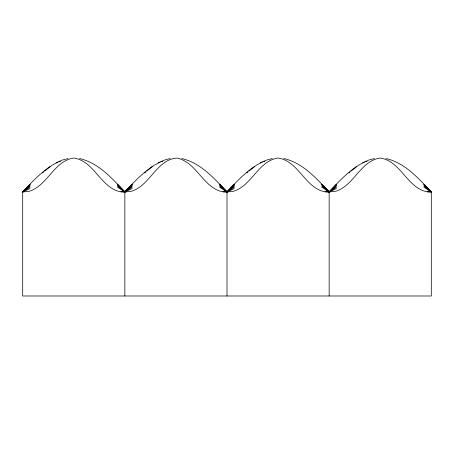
<?xml version="1.0" encoding="UTF-8"?>
<svg xmlns="http://www.w3.org/2000/svg" width="454" height="454" viewBox="0 0 454 454"><rect width="100%" height="100%" fill="white"/><g stroke="black" fill="none" stroke-linecap="round" stroke-linejoin="round"><path stroke-width="0.68" d="M30.066 184.148L22.7 191.985L22.7 295.991L431.3 295.991L431.3 191.985C418.514 178.399 405.002 162.89 386.019 158.537M132.216 184.148L124.85 191.985L124.85 295.991M234.366 184.148L227 191.985L227 295.991M336.516 184.148L329.15 191.985L329.15 295.991M30.066 184.517L22.7 191.985L28.795 191.344A19.874 19.874 0 0 0 31.491 190.498C48.311 183.41 54.815 160.812 73.775 158.009C92.735 160.812 99.239 183.41 116.059 190.498A19.874 19.874 0 0 0 118.755 191.344L124.85 191.985L130.945 191.344A19.874 19.874 0 0 0 133.641 190.498C150.7 183.501 157.339 159.553 176.941 158.049C195.18 161.885 201.672 183.41 218.209 190.498A19.874 19.874 0 0 0 220.905 191.344L227 191.985L233.095 191.344A19.874 19.874 0 0 0 235.791 190.498C252.611 183.41 259.115 160.812 278.075 158.009C297.035 160.812 303.539 183.405 320.359 190.498A19.874 19.874 0 0 0 323.055 191.344L329.15 191.985L335.245 191.344A19.874 19.874 0 0 0 337.941 190.498C354.761 183.41 361.265 160.812 380.225 158.009C399.185 160.812 405.689 183.41 422.509 190.498A19.874 19.874 0 0 0 425.205 191.344L431.3 191.985L423.934 184.148M132.216 184.517L124.85 191.985L120.832 191.985M234.366 184.517L227 191.985L222.982 191.985M336.516 184.517L329.15 191.985L325.132 191.985M27.427 187.394L22.7 191.985L30.066 188.501M129.577 187.394L124.85 191.985L117.484 187.133M231.727 187.394L227 191.985L219.634 187.133M333.877 187.394L329.15 191.985L321.784 187.133M30.066 185.141L22.7 191.985L30.066 187.133M132.216 185.141L124.85 191.985L117.484 186.015M234.366 185.141L227 191.985L219.634 186.015M336.516 185.141L329.15 191.985L321.784 186.015M42.568 172.963L43.584 172.038M144.718 172.963L145.734 172.038M246.868 172.963L247.884 172.038M349.018 172.963L350.034 172.038M44.623 171.118L52.068 165.216L58.089 162.027M146.773 171.118L154.218 165.216L160.239 162.027M248.923 171.118L256.368 165.216L262.389 162.027M351.073 171.118L358.518 165.216L364.539 162.027M30.066 186.015L22.7 191.985C31.065 182.746 39.793 173.689 50.036 166.504M132.216 186.015L124.85 191.985L117.484 185.141M234.366 186.015L227 191.985L219.634 185.141M336.516 186.015L329.15 191.985L321.784 185.141M152.186 166.504C141.943 173.689 133.215 182.746 124.85 191.985L117.484 184.517M254.336 166.504C244.093 173.689 235.365 182.746 227 191.985L219.634 184.517M356.486 166.504C346.243 173.689 337.515 182.746 329.15 191.985L321.784 184.517M132.216 187.133L124.85 191.985L117.484 184.148M234.366 187.133L227 191.985L219.634 184.148M336.516 187.133L329.15 191.985L321.784 184.148M132.216 188.501L124.85 191.985C112.064 178.399 98.552 162.89 79.569 158.537M234.366 188.501L227 191.985C214.214 178.399 200.702 162.89 181.719 158.537M336.516 188.501L329.15 191.985C316.364 178.399 302.852 162.89 283.869 158.537M56.165 162.787L62.13 160.131L67.981 158.537M158.315 162.787L164.28 160.131L170.131 158.537M260.465 162.787L266.43 160.131L272.281 158.537M362.615 162.787L368.58 160.131L374.431 158.537M59.36 161.618L60.62 161.312M161.511 161.618L162.77 161.312M263.661 161.618L264.92 161.312M365.81 161.618L367.07 161.312M427.282 191.985L431.3 191.985L423.934 184.517M423.934 187.133L431.3 191.985L428.508 189.307M423.934 186.015L431.3 191.985L423.934 185.141M427.038 187.95L427.781 188.631M324.888 187.95L325.631 188.631M222.738 187.95L223.482 188.631M120.588 187.95L121.332 188.631M326.358 189.307L328.475 191.327M224.208 189.307L226.325 191.327M122.058 189.307L124.175 191.327"/></g></svg>
